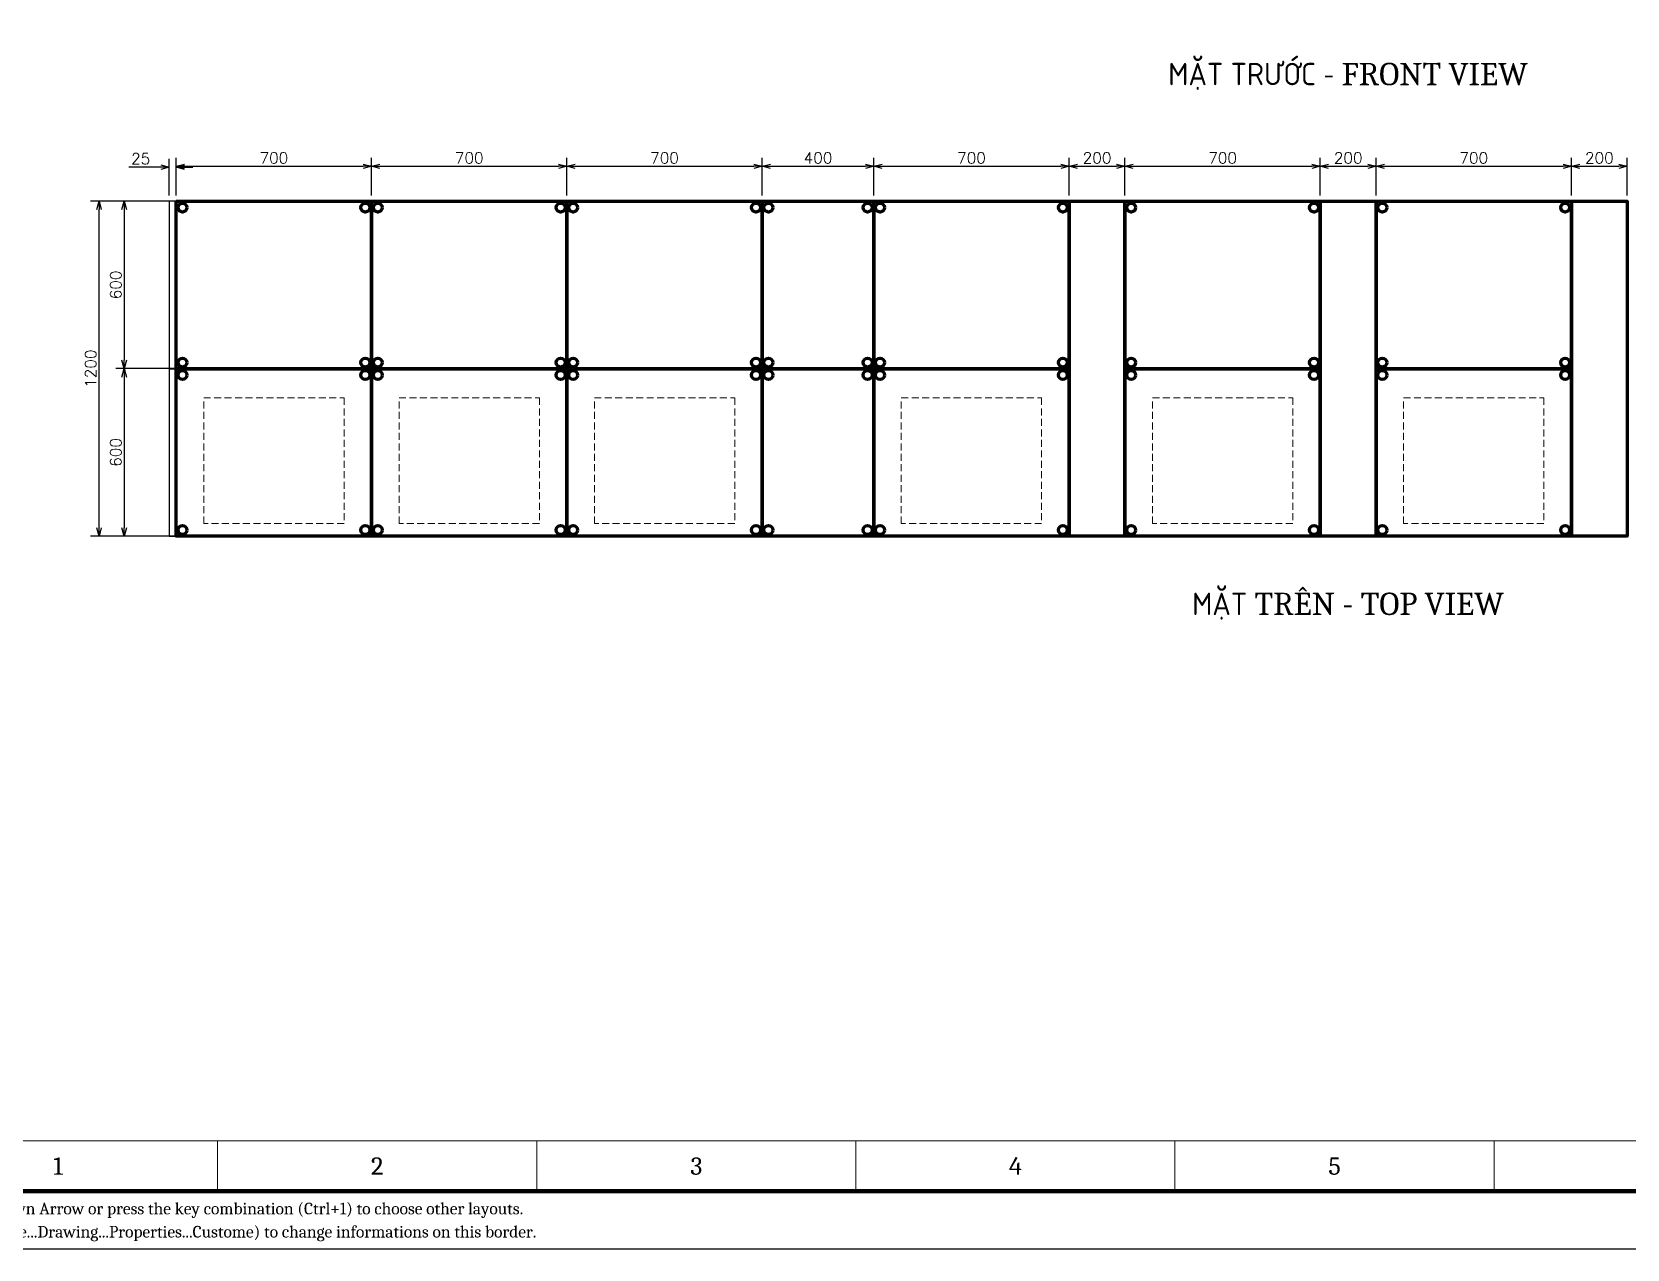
# Model space of a CAD drawing. Header units: millimetres. Extents: x -116965 to 323937, y 291661 to 566926.
# Drawn here: x -49848 to -44132, y 323790 to 328149 of the extents above; entities that cross this region are included whole.
import ezdxf
from ezdxf.enums import TextEntityAlignment as Align

# ---------------------------------------------------------------- set-up
doc = ezdxf.new("R2010")
doc.units = ezdxf.units.MM
doc.header["$PDMODE"] = 35
doc.linetypes.add('HIDDEN', pattern=[0.375, 0.25, -0.125])
doc.layers.get('0').update_dxf_attribs({"lineweight": 18})
doc.layers.add('AM_5', color=3, linetype='Continuous', lineweight=25)
doc.layers.add('C00-00-00', color=7, linetype='Continuous')
doc.styles.add('hwBorder', font='Cambria.ttf')
doc.styles.add('hwTech', font='Cambria.ttf')
doc.styles.add('{18b73a54-fa43-428c-adcb-c1c7bbdf2c84}', font='Simplex.shx')
doc.dimstyles.new('kich thuoc$0', dxfattribs={"dimscale": 2, "dimtxt": 20, "dimasz": 16, "dimexe": 15, "dimexo": 10, "dimgap": 5, "dimtad": 1, "dimdec": 0, "dimzin": 0, "dimdsep": 46, "dimtxsty": '{18b73a54-fa43-428c-adcb-c1c7bbdf2c84}', "dimblk": 'OPEN30', "dimcen": 0.09, "dimclrd": 3, "dimclre": 3, "dimclrt": 3, "dimadec": 0, "dimazin": 0, "dimtfac": 1, "dimtdec": 0, "dimtofl": 0, "dimtmove": 0, "dimatfit": 3, "dimldrblk": 'OPEN30', "dimfxl": 1, "dimtolj": 1, "dimtzin": 0, "dimarcsym": 0})

# ---------------------------------------------------------------- blocks, each defined once
blk = doc.blocks.new('*U1980')
at = {"color": 5}
for p, q in [((37.57, 5), (37.57, 9.34)), ((65.14, 5), (65.14, 9.34)), ((92.7, 5), (92.7, 9.34)), ((120.27, 5), (120.27, 9.34)), ((147.84, 5), (147.84, 9.34))]:
    blk.add_line(p, q, dxfattribs=at)
at = {"color": 5, "const_width": 0.35}
blk.add_lwpolyline([(10, 198.62), (285.68, 198.62), (285.68, 5), (10, 5)], close=True, dxfattribs=at)
at = {"color": 5}
blk.add_lwpolyline([(14.34, 194.28), (281.34, 194.28), (281.34, 9.34), (14.34, 9.34)], close=True, dxfattribs=at)
at = {"layer": 'Defpoints', "color": 4}
blk.add_lwpolyline([(0, 203.62), (290.68, 203.62), (290.68, 0), (0, 0)], close=True, dxfattribs=at)
at = {"color": 253, "style": 'hwBorder'}
for s, p in [('1', (23.78, 7.17)), ('2', (51.35, 7.17)), ('3', (78.92, 7.17)), ('4', (106.49, 7.17)), ('5', (134.06, 7.17))]:
    blk.add_text(s, height=1.5, dxfattribs=at).set_placement(p, align=Align.MIDDLE_CENTER)
at = {"color": 6, "style": 'hwBorder', "flags": 8}
for tag, p in [("DWG'SNAME", (266.34, 59)), ("DWG'SCODE2", (266.34, 51.05))]:
    blk.add_attdef(tag, text='', height=1.5, dxfattribs=at).set_placement(p, align=Align.MIDDLE_CENTER)
at = {"color": 253, "style": 'hwBorder', "flags": 8}
for tag, p in [('REV_0', (253.34, 43.79)), ('REV_MODIFY0', (264.34, 44.1)), ('REV_DATE0', (277.34, 44.1)), ('REV_1', (253.34, 40.48)), ('REV_MODIFY1', (264.34, 40.79)), ('REV_DATE1', (277.34, 40.79)), ('REV_2', (253.34, 37.17)), ('REV_MODIFY2', (264.34, 37.48)), ('REV_DATE2', (277.34, 37.48)), ('REV_MODIFY3', (264.34, 34.17)), ('REV_DATE3', (277.34, 34.17)), ('REV_3', (253.34, 33.86)), ('REV_4', (253.34, 30.55)), ('REV_MODIFY4', (264.34, 30.86)), ('REV_DATE4', (277.34, 30.86))]:
    blk.add_attdef(tag, text='', height=1, dxfattribs=at).set_placement(p, align=Align.MIDDLE_CENTER)
at = {"color": 6, "style": 'hwBorder', "flags": 8}
for tag, p in [('TOLERANCE', (261.54, 27.22)), ('PAGE', (259.34, 15.3))]:
    blk.add_attdef(tag, text='', height=1.5, dxfattribs=at).set_placement(p, align=Align.MIDDLE_LEFT)
at = {"layer": 'Defpoints', "color": 253, "style": 'hwBorder'}
for s, p in [('- click Down Arrow or press the key combination (Ctrl+1) to choose other layouts.', (14.23, 3.5)), ('- click (File...Drawing...Properties...Custome) to change informations on this border.', (14.23, 1.5))]:
    blk.add_text(s, height=1, dxfattribs=at).set_placement(p, align=Align.MIDDLE_LEFT)
blk = doc.blocks.new('_Open30')
at = {"color": 0, "linetype": 'ByBlock', "lineweight": -2}
for p, q in [((-1, 0.27), (0, 0)), ((0, 0), (-1, -0.27)), ((0, 0), (-1, 0))]:
    blk.add_line(p, q, dxfattribs=at)
blk = doc.blocks.new('*D1829')
at = {"layer": 'AM_5', "color": 3, "lineweight": -2, "transparency": 16777216}
for p, q in [((-49331.2, 327562.6), (-49331.2, 327697.5)), ((-48631.2, 327562.6), (-48631.2, 327697.5)), ((-49301.2, 327667.5), (-48661.2, 327667.5))]:
    blk.add_line(p, q, dxfattribs=at)
at = {"layer": 'Defpoints', "color": 0, "lineweight": -3, "transparency": 16777216}
for p in [(-48631.2, 327667.5), (-49331.2, 327542.6), (-48631.2, 327542.6)]:
    blk.add_point(p, dxfattribs=at)
at = {"layer": 'AM_5', "color": 3, "lineweight": -2, "transparency": 16777216, "xscale": 30, "yscale": 30, "zscale": 30, "rotation": 180}
blk.add_blockref('_Open30', (-49331.2, 327667.5), dxfattribs=at)
at = {"layer": 'AM_5', "color": 3, "lineweight": -2, "transparency": 16777216, "xscale": 30, "yscale": 30, "zscale": 30}
blk.add_blockref('_Open30', (-48631.2, 327667.5), dxfattribs=at)
at = {"layer": 'AM_5', "color": 3, "transparency": 16777216, "insert": (-48981.2, 327697.5), "char_height": 40, "attachment_point": 5, "style": '{18b73a54-fa43-428c-adcb-c1c7bbdf2c84}'}
blk.add_mtext('\\A1;700', dxfattribs=at)
blk = doc.blocks.new('*D1825')
at = {"layer": 'AM_5', "color": 3, "lineweight": -2, "transparency": 16777216}
for p, q in [((-49351.7, 326942.8), (-49547.8, 326942.8)), ((-49517.8, 326912.8), (-49517.8, 326372.8)), ((-49351.7, 326342.8), (-49547.8, 326342.8))]:
    blk.add_line(p, q, dxfattribs=at)
at = {"layer": 'Defpoints', "color": 0, "lineweight": -3, "transparency": 16777216}
for p in [(-49331.7, 326942.8), (-49517.8, 326342.8), (-49331.7, 326342.8)]:
    blk.add_point(p, dxfattribs=at)
at = {"layer": 'AM_5', "color": 3, "lineweight": -2, "transparency": 16777216, "xscale": 30, "yscale": 30, "zscale": 30}
for p, rotation in [((-49517.8, 326942.8), 90), ((-49517.8, 326342.8), 270)]:
    blk.add_blockref('_Open30', p, dxfattribs=dict(at, rotation=rotation))
at = {"layer": 'AM_5', "color": 3, "transparency": 16777216, "insert": (-49547.8, 326642.8), "char_height": 40, "attachment_point": 5, "rotation": 90, "style": '{18b73a54-fa43-428c-adcb-c1c7bbdf2c84}'}
blk.add_mtext('600', dxfattribs=at)
blk = doc.blocks.new('*D1826')
at = {"layer": 'AM_5', "color": 3, "lineweight": -2, "transparency": 16777216}
for p, q in [((-49278.5, 327542.8), (-49637.8, 327542.8)), ((-49607.8, 326372.8), (-49607.8, 327512.8)), ((-49301.6, 326342.8), (-49637.8, 326342.8))]:
    blk.add_line(p, q, dxfattribs=at)
at = {"layer": 'Defpoints', "color": 0, "lineweight": -3, "transparency": 16777216}
for p in [(-49607.8, 327542.8), (-49258.5, 327542.8), (-49281.6, 326342.8)]:
    blk.add_point(p, dxfattribs=at)
at = {"layer": 'AM_5', "color": 3, "lineweight": -2, "transparency": 16777216, "xscale": 30, "yscale": 30, "zscale": 30}
for p, rotation in [((-49607.8, 327542.8), 90), ((-49607.8, 326342.8), 270)]:
    blk.add_blockref('_Open30', p, dxfattribs=dict(at, rotation=rotation))
at = {"layer": 'AM_5', "color": 3, "transparency": 16777216, "insert": (-49637.8, 326942.8), "char_height": 40, "attachment_point": 5, "rotation": 90, "style": '{18b73a54-fa43-428c-adcb-c1c7bbdf2c84}'}
blk.add_mtext('1200', dxfattribs=at)
blk = doc.blocks.new('*D1827')
at = {"layer": 'AM_5', "color": 3, "lineweight": -2, "transparency": 16777216}
for p, q in [((-49386.2, 327664.7), (-49501, 327664.7)), ((-49356.2, 327562.8), (-49356.2, 327694.7)), ((-49331.2, 327562.8), (-49331.2, 327694.7)), ((-49301.2, 327664.7), (-49271.2, 327664.7))]:
    blk.add_line(p, q, dxfattribs=at)
at = {"layer": 'Defpoints', "color": 0, "lineweight": -3, "transparency": 16777216}
for p in [(-49356.2, 327664.7), (-49356.2, 327542.8), (-49331.2, 327542.8)]:
    blk.add_point(p, dxfattribs=at)
at = {"layer": 'AM_5', "color": 3, "lineweight": -2, "transparency": 16777216, "xscale": 30, "yscale": 30, "zscale": 30}
blk.add_blockref('_Open30', (-49356.2, 327664.7), dxfattribs=at)
at = {"layer": 'AM_5', "color": 3, "lineweight": -2, "transparency": 16777216, "xscale": 30, "yscale": 30, "zscale": 30, "rotation": 180}
blk.add_blockref('_Open30', (-49331.2, 327664.7), dxfattribs=at)
at = {"layer": 'AM_5', "color": 3, "transparency": 16777216, "insert": (-49458.6, 327694.7), "char_height": 40, "attachment_point": 5, "style": '{18b73a54-fa43-428c-adcb-c1c7bbdf2c84}'}
blk.add_mtext('25', dxfattribs=at)
blk = doc.blocks.new('*D1828')
at = {"layer": 'AM_5', "color": 3, "lineweight": -2, "transparency": 16777216}
for p, q in [((-49336.2, 327542.8), (-49547.8, 327542.8)), ((-49517.8, 327512.8), (-49517.8, 326972.8)), ((-49315.7, 326942.8), (-49547.8, 326942.8))]:
    blk.add_line(p, q, dxfattribs=at)
at = {"layer": 'Defpoints', "color": 0, "lineweight": -3, "transparency": 16777216}
for p in [(-49316.2, 327542.8), (-49517.8, 326942.8), (-49295.7, 326942.8)]:
    blk.add_point(p, dxfattribs=at)
at = {"layer": 'AM_5', "color": 3, "lineweight": -2, "transparency": 16777216, "xscale": 30, "yscale": 30, "zscale": 30}
for p, rotation in [((-49517.8, 327542.8), 90), ((-49517.8, 326942.8), 270)]:
    blk.add_blockref('_Open30', p, dxfattribs=dict(at, rotation=rotation))
at = {"layer": 'AM_5', "color": 3, "transparency": 16777216, "insert": (-49547.8, 327242.8), "char_height": 40, "attachment_point": 5, "rotation": 90, "style": '{18b73a54-fa43-428c-adcb-c1c7bbdf2c84}'}
blk.add_mtext('600', dxfattribs=at)
blk = doc.blocks.new('*D1830')
at = {"layer": 'AM_5', "color": 3, "lineweight": -2, "transparency": 16777216}
for p, q in [((-48631.3, 327562.6), (-48631.3, 327697.5)), ((-47931.3, 327562.6), (-47931.3, 327697.5)), ((-48601.3, 327667.5), (-47961.3, 327667.5))]:
    blk.add_line(p, q, dxfattribs=at)
at = {"layer": 'Defpoints', "color": 0, "lineweight": -3, "transparency": 16777216}
for p in [(-47931.3, 327667.5), (-48631.3, 327542.6), (-47931.3, 327542.6)]:
    blk.add_point(p, dxfattribs=at)
at = {"layer": 'AM_5', "color": 3, "lineweight": -2, "transparency": 16777216, "xscale": 30, "yscale": 30, "zscale": 30, "rotation": 180}
blk.add_blockref('_Open30', (-48631.3, 327667.5), dxfattribs=at)
at = {"layer": 'AM_5', "color": 3, "lineweight": -2, "transparency": 16777216, "xscale": 30, "yscale": 30, "zscale": 30}
blk.add_blockref('_Open30', (-47931.3, 327667.5), dxfattribs=at)
at = {"layer": 'AM_5', "color": 3, "transparency": 16777216, "insert": (-48281.3, 327697.5), "char_height": 40, "attachment_point": 5, "style": '{18b73a54-fa43-428c-adcb-c1c7bbdf2c84}'}
blk.add_mtext('\\A1;700', dxfattribs=at)
blk = doc.blocks.new('*D1831')
at = {"layer": 'AM_5', "color": 3, "lineweight": -2, "transparency": 16777216}
for p, q in [((-47931.4, 327562.6), (-47931.4, 327697.5)), ((-47231.4, 327562.6), (-47231.4, 327697.5)), ((-47901.4, 327667.5), (-47261.4, 327667.5))]:
    blk.add_line(p, q, dxfattribs=at)
at = {"layer": 'Defpoints', "color": 0, "lineweight": -3, "transparency": 16777216}
for p in [(-47231.4, 327667.5), (-47931.4, 327542.6), (-47231.4, 327542.6)]:
    blk.add_point(p, dxfattribs=at)
at = {"layer": 'AM_5', "color": 3, "lineweight": -2, "transparency": 16777216, "xscale": 30, "yscale": 30, "zscale": 30, "rotation": 180}
blk.add_blockref('_Open30', (-47931.4, 327667.5), dxfattribs=at)
at = {"layer": 'AM_5', "color": 3, "lineweight": -2, "transparency": 16777216, "xscale": 30, "yscale": 30, "zscale": 30}
blk.add_blockref('_Open30', (-47231.4, 327667.5), dxfattribs=at)
at = {"layer": 'AM_5', "color": 3, "transparency": 16777216, "insert": (-47581.4, 327697.5), "char_height": 40, "attachment_point": 5, "style": '{18b73a54-fa43-428c-adcb-c1c7bbdf2c84}'}
blk.add_mtext('\\A1;700', dxfattribs=at)
blk = doc.blocks.new('*D1832')
at = {"layer": 'AM_5', "color": 3, "lineweight": -2, "transparency": 16777216}
for p, q in [((-46831.5, 327562.6), (-46831.5, 327697.5)), ((-46131.5, 327562.6), (-46131.5, 327697.5)), ((-46801.5, 327667.5), (-46161.5, 327667.5))]:
    blk.add_line(p, q, dxfattribs=at)
at = {"layer": 'Defpoints', "color": 0, "lineweight": -3, "transparency": 16777216}
for p in [(-46131.5, 327667.5), (-46831.5, 327542.6), (-46131.5, 327542.6)]:
    blk.add_point(p, dxfattribs=at)
at = {"layer": 'AM_5', "color": 3, "lineweight": -2, "transparency": 16777216, "xscale": 30, "yscale": 30, "zscale": 30, "rotation": 180}
blk.add_blockref('_Open30', (-46831.5, 327667.5), dxfattribs=at)
at = {"layer": 'AM_5', "color": 3, "lineweight": -2, "transparency": 16777216, "xscale": 30, "yscale": 30, "zscale": 30}
blk.add_blockref('_Open30', (-46131.5, 327667.5), dxfattribs=at)
at = {"layer": 'AM_5', "color": 3, "transparency": 16777216, "insert": (-46481.5, 327697.5), "char_height": 40, "attachment_point": 5, "style": '{18b73a54-fa43-428c-adcb-c1c7bbdf2c84}'}
blk.add_mtext('\\A1;700', dxfattribs=at)
blk = doc.blocks.new('*D1833')
at = {"layer": 'AM_5', "color": 3, "lineweight": -2, "transparency": 16777216}
for p, q in [((-45931.7, 327562.6), (-45931.7, 327697.5)), ((-45231.7, 327562.6), (-45231.7, 327697.5)), ((-45901.7, 327667.5), (-45261.7, 327667.5))]:
    blk.add_line(p, q, dxfattribs=at)
at = {"layer": 'Defpoints', "color": 0, "lineweight": -3, "transparency": 16777216}
for p in [(-45231.7, 327667.5), (-45931.7, 327542.6), (-45231.7, 327542.6)]:
    blk.add_point(p, dxfattribs=at)
at = {"layer": 'AM_5', "color": 3, "lineweight": -2, "transparency": 16777216, "xscale": 30, "yscale": 30, "zscale": 30, "rotation": 180}
blk.add_blockref('_Open30', (-45931.7, 327667.5), dxfattribs=at)
at = {"layer": 'AM_5', "color": 3, "lineweight": -2, "transparency": 16777216, "xscale": 30, "yscale": 30, "zscale": 30}
blk.add_blockref('_Open30', (-45231.7, 327667.5), dxfattribs=at)
at = {"layer": 'AM_5', "color": 3, "transparency": 16777216, "insert": (-45581.7, 327697.5), "char_height": 40, "attachment_point": 5, "style": '{18b73a54-fa43-428c-adcb-c1c7bbdf2c84}'}
blk.add_mtext('\\A1;700', dxfattribs=at)
blk = doc.blocks.new('*D1834')
at = {"layer": 'AM_5', "color": 3, "lineweight": -2, "transparency": 16777216}
for p, q in [((-45031.8, 327562.6), (-45031.8, 327697.5)), ((-44331.8, 327562.6), (-44331.8, 327697.5)), ((-45001.8, 327667.5), (-44361.8, 327667.5))]:
    blk.add_line(p, q, dxfattribs=at)
at = {"layer": 'Defpoints', "color": 0, "lineweight": -3, "transparency": 16777216}
for p in [(-44331.8, 327667.5), (-45031.8, 327542.6), (-44331.8, 327542.6)]:
    blk.add_point(p, dxfattribs=at)
at = {"layer": 'AM_5', "color": 3, "lineweight": -2, "transparency": 16777216, "xscale": 30, "yscale": 30, "zscale": 30, "rotation": 180}
blk.add_blockref('_Open30', (-45031.8, 327667.5), dxfattribs=at)
at = {"layer": 'AM_5', "color": 3, "lineweight": -2, "transparency": 16777216, "xscale": 30, "yscale": 30, "zscale": 30}
blk.add_blockref('_Open30', (-44331.8, 327667.5), dxfattribs=at)
at = {"layer": 'AM_5', "color": 3, "transparency": 16777216, "insert": (-44681.8, 327697.5), "char_height": 40, "attachment_point": 5, "style": '{18b73a54-fa43-428c-adcb-c1c7bbdf2c84}'}
blk.add_mtext('\\A1;700', dxfattribs=at)
blk = doc.blocks.new('*D1839')
at = {"layer": 'AM_5', "color": 3, "lineweight": -2, "transparency": 16777216}
for p, q in [((-47231.4, 327562.6), (-47231.4, 327697.5)), ((-46831.4, 327562.6), (-46831.4, 327697.5)), ((-47201.4, 327667.5), (-46861.4, 327667.5))]:
    blk.add_line(p, q, dxfattribs=at)
at = {"layer": 'Defpoints', "color": 0, "lineweight": -3, "transparency": 16777216}
for p in [(-46831.4, 327667.5), (-47231.4, 327542.6), (-46831.4, 327542.6)]:
    blk.add_point(p, dxfattribs=at)
at = {"layer": 'AM_5', "color": 3, "lineweight": -2, "transparency": 16777216, "xscale": 30, "yscale": 30, "zscale": 30, "rotation": 180}
blk.add_blockref('_Open30', (-47231.4, 327667.5), dxfattribs=at)
at = {"layer": 'AM_5', "color": 3, "lineweight": -2, "transparency": 16777216, "xscale": 30, "yscale": 30, "zscale": 30}
blk.add_blockref('_Open30', (-46831.4, 327667.5), dxfattribs=at)
at = {"layer": 'AM_5', "color": 3, "transparency": 16777216, "insert": (-47031.4, 327697.5), "char_height": 40, "attachment_point": 5, "style": '{18b73a54-fa43-428c-adcb-c1c7bbdf2c84}'}
blk.add_mtext('\\A1;400', dxfattribs=at)
blk = doc.blocks.new('*D1840')
at = {"layer": 'AM_5', "color": 3, "lineweight": -2, "transparency": 16777216}
for p, q in [((-46131.5, 327562.6), (-46131.5, 327697.5)), ((-45931.5, 327562.6), (-45931.5, 327697.5)), ((-46101.5, 327667.5), (-45961.5, 327667.5))]:
    blk.add_line(p, q, dxfattribs=at)
at = {"layer": 'Defpoints', "color": 0, "lineweight": -3, "transparency": 16777216}
for p in [(-45931.5, 327667.5), (-46131.5, 327542.6), (-45931.5, 327542.6)]:
    blk.add_point(p, dxfattribs=at)
at = {"layer": 'AM_5', "color": 3, "lineweight": -2, "transparency": 16777216, "xscale": 30, "yscale": 30, "zscale": 30, "rotation": 180}
blk.add_blockref('_Open30', (-46131.5, 327667.5), dxfattribs=at)
at = {"layer": 'AM_5', "color": 3, "lineweight": -2, "transparency": 16777216, "xscale": 30, "yscale": 30, "zscale": 30}
blk.add_blockref('_Open30', (-45931.5, 327667.5), dxfattribs=at)
at = {"layer": 'AM_5', "color": 3, "transparency": 16777216, "insert": (-46031.5, 327697.5), "char_height": 40, "attachment_point": 5, "style": '{18b73a54-fa43-428c-adcb-c1c7bbdf2c84}'}
blk.add_mtext('\\A1;200', dxfattribs=at)
blk = doc.blocks.new('*D1841')
at = {"layer": 'AM_5', "color": 3, "lineweight": -2, "transparency": 16777216}
for p, q in [((-45231.7, 327562.6), (-45231.7, 327697.5)), ((-45031.7, 327562.6), (-45031.7, 327697.5)), ((-45201.7, 327667.5), (-45061.7, 327667.5))]:
    blk.add_line(p, q, dxfattribs=at)
at = {"layer": 'Defpoints', "color": 0, "lineweight": -3, "transparency": 16777216}
for p in [(-45031.7, 327667.5), (-45231.7, 327542.6), (-45031.7, 327542.6)]:
    blk.add_point(p, dxfattribs=at)
at = {"layer": 'AM_5', "color": 3, "lineweight": -2, "transparency": 16777216, "xscale": 30, "yscale": 30, "zscale": 30, "rotation": 180}
blk.add_blockref('_Open30', (-45231.7, 327667.5), dxfattribs=at)
at = {"layer": 'AM_5', "color": 3, "lineweight": -2, "transparency": 16777216, "xscale": 30, "yscale": 30, "zscale": 30}
blk.add_blockref('_Open30', (-45031.7, 327667.5), dxfattribs=at)
at = {"layer": 'AM_5', "color": 3, "transparency": 16777216, "insert": (-45131.7, 327697.5), "char_height": 40, "attachment_point": 5, "style": '{18b73a54-fa43-428c-adcb-c1c7bbdf2c84}'}
blk.add_mtext('\\A1;200', dxfattribs=at)
blk = doc.blocks.new('*D1842')
at = {"layer": 'AM_5', "color": 3, "lineweight": -2, "transparency": 16777216}
for p, q in [((-44331.8, 327562.6), (-44331.8, 327697.5)), ((-44131.8, 327562.6), (-44131.8, 327697.5)), ((-44301.8, 327667.5), (-44161.8, 327667.5))]:
    blk.add_line(p, q, dxfattribs=at)
at = {"layer": 'Defpoints', "color": 0, "lineweight": -3, "transparency": 16777216}
for p in [(-44131.8, 327667.5), (-44331.8, 327542.6), (-44131.8, 327542.6)]:
    blk.add_point(p, dxfattribs=at)
at = {"layer": 'AM_5', "color": 3, "lineweight": -2, "transparency": 16777216, "xscale": 30, "yscale": 30, "zscale": 30, "rotation": 180}
blk.add_blockref('_Open30', (-44331.8, 327667.5), dxfattribs=at)
at = {"layer": 'AM_5', "color": 3, "lineweight": -2, "transparency": 16777216, "xscale": 30, "yscale": 30, "zscale": 30}
blk.add_blockref('_Open30', (-44131.8, 327667.5), dxfattribs=at)
at = {"layer": 'AM_5', "color": 3, "transparency": 16777216, "insert": (-44231.8, 327697.5), "char_height": 40, "attachment_point": 5, "style": '{18b73a54-fa43-428c-adcb-c1c7bbdf2c84}'}
blk.add_mtext('\\A1;200', dxfattribs=at)

msp = doc.modelspace()

# ---------------------------------------------------------------- linework, layer by layer
at = {"lineweight": -3, "ltscale": 5}
for points in [[(-49356.241488, 326942.754707), (-49331.241488, 326942.754707), (-49331.241488, 327542.754707), (-49356.241488, 327542.754707)], [(-49356.741488, 326342.754707), (-49331.741488, 326342.754707), (-49331.241488, 326942.754707), (-49356.241488, 326942.754707)]]:
    msp.add_lwpolyline(points, close=True, dxfattribs=at)
at = {"color": 7, "linetype": 'HIDDEN', "ltscale": 100}
for points in [[(-49232.741488, 326837.754707), (-48729.741488, 326837.754707), (-48729.741488, 326387.754707), (-49232.741488, 326387.754707)], [(-48532.839195, 326837.754707), (-48029.839195, 326837.754707), (-48029.839195, 326387.754707), (-48532.839195, 326387.754707)], [(-47832.936903, 326837.754707), (-47329.936903, 326837.754707), (-47329.936903, 326387.754707), (-47832.936903, 326387.754707)], [(-46733.090447, 326837.754707), (-46230.090447, 326837.754707), (-46230.090447, 326387.754707), (-46733.090447, 326387.754707)], [(-45833.216072, 326837.754707), (-45330.216072, 326837.754707), (-45330.216072, 326387.754707), (-45833.216072, 326387.754707)], [(-44933.341697, 326837.754707), (-44430.341697, 326837.754707), (-44430.341697, 326387.754707), (-44933.341697, 326387.754707)]]:
    msp.add_lwpolyline(points, close=True, dxfattribs=at)
at = {"layer": 'C00-00-00', "lineweight": 100}
for points in [[(-49331.192633, 327542.254707), (-48631.290343, 327542.254707), (-48631.290343, 326942.310538), (-49331.192633, 326942.310538)], [(-48631.290343, 327542.254707), (-47931.388048, 327542.254707), (-47931.388048, 326942.310538), (-48631.290343, 326942.310538)], [(-47931.388048, 327542.254707), (-47231.485758, 327542.254707), (-47231.485758, 326942.310538), (-47931.388048, 326942.310538)], [(-47231.485758, 327542.254707), (-46831.541593, 327542.254707), (-46831.541593, 326942.310538), (-47231.485758, 326942.310538)], [(-46831.541593, 327542.254707), (-46131.639302, 327542.254707), (-46131.639302, 326942.310538), (-46831.541593, 326942.310538)], [(-46131.639302, 327542.254707), (-45931.667218, 327542.254707), (-45931.667218, 326342.394288), (-46131.639302, 326342.394288)], [(-45931.667218, 327542.254707), (-45231.764927, 327542.254707), (-45231.764927, 326942.310538), (-45931.667218, 326942.310538)], [(-45231.764927, 327542.254707), (-45031.792843, 327542.254707), (-45031.792843, 326342.394288), (-45231.764927, 326342.394288)], [(-45031.792843, 327542.254707), (-44331.890552, 327542.254707), (-44331.890552, 326942.310538), (-45031.792843, 326942.310538)], [(-44331.890552, 327542.254707), (-44131.918468, 327542.254707), (-44131.918468, 326342.394288), (-44331.890552, 326342.394288)], [(-49331.192633, 326942.310538), (-48631.290343, 326942.310538), (-48631.290343, 326342.394288), (-49331.192633, 326342.394288)], [(-48631.290343, 326942.310538), (-47931.388048, 326942.310538), (-47931.388048, 326342.394288), (-48631.290343, 326342.394288)], [(-47931.388048, 326942.310538), (-47231.485758, 326942.310538), (-47231.485758, 326342.394288), (-47931.388048, 326342.394288)], [(-47231.485758, 326942.310538), (-46831.541593, 326942.310538), (-46831.541593, 326342.394288), (-47231.485758, 326342.394288)], [(-46831.541593, 326942.310538), (-46131.639302, 326942.310538), (-46131.639302, 326342.394288), (-46831.541593, 326342.394288)], [(-45931.667218, 326942.310538), (-45231.764927, 326942.310538), (-45231.764927, 326342.394288), (-45931.667218, 326342.394288)], [(-45031.792843, 326942.310538), (-44331.890552, 326942.310538), (-44331.890552, 326342.394288), (-45031.792843, 326342.394288)]]:
    msp.add_lwpolyline(points, close=True, dxfattribs=at)
for centre in [(-49308.794428, 327519.856499), (-48653.688547, 327519.856499), (-48608.892134, 327519.856499), (-47953.786257, 327519.856499), (-47908.989844, 327519.856499), (-47253.883963, 327519.856499), (-47209.087553, 327519.856499), (-46853.939797, 327519.856499), (-46809.143388, 327519.856499), (-46154.037507, 327519.856499), (-45909.269013, 327519.856499), (-45254.163132, 327519.856499), (-45009.394638, 327519.856499), (-44354.288757, 327519.856499), (-49308.794428, 326964.708747), (-48653.688547, 326964.708747), (-48608.892134, 326964.708747), (-47953.786257, 326964.708747), (-47908.989844, 326964.708747), (-47253.883963, 326964.708747), (-47209.087553, 326964.708747), (-46853.939797, 326964.708747), (-46809.143388, 326964.708747), (-46154.037507, 326964.708747), (-45909.269013, 326964.708747), (-45254.163132, 326964.708747), (-45009.394638, 326964.708747), (-44354.288757, 326964.708747), (-49308.794428, 326919.912333), (-48653.688547, 326919.912333), (-48608.892134, 326919.912333), (-47953.786257, 326919.912333), (-47908.989844, 326919.912333), (-47253.883963, 326919.912333), (-47209.087553, 326919.912333), (-46853.939797, 326919.912333), (-46809.143388, 326919.912333), (-46154.037507, 326919.912333), (-45909.269013, 326919.912333), (-45254.163132, 326919.912333), (-45009.394638, 326919.912333), (-44354.288757, 326919.912333), (-49308.794428, 326364.792497), (-48653.688547, 326364.792497), (-48608.892134, 326364.792497), (-47953.786257, 326364.792497), (-47908.989844, 326364.792497), (-47253.883963, 326364.792497), (-47209.087553, 326364.792497), (-46853.939797, 326364.792497), (-46809.143388, 326364.792497), (-46154.037507, 326364.792497), (-45909.269013, 326364.792497), (-45254.163132, 326364.792497), (-45009.394638, 326364.792497), (-44354.288757, 326364.792497)]:
    msp.add_circle(centre, 15.997765, dxfattribs=at)

# ---------------------------------------------------------------- block references
at = {"ltscale": 5, "xscale": 41.47693088945395, "yscale": 41.47693088945395, "zscale": 41.47693088945395}
msp.add_blockref('*U1980', (-50740.951789, 323789.550121), dxfattribs=at)

# ---------------------------------------------------------------- texts
at = {"lineweight": -3, "ltscale": 5, "char_height": 80, "attachment_point": 5, "style": 'hwTech'}
for s, insert in [('MẶT TRƯỚC - FRONT VIEW', (-45132.337221, 327989.556236)), ('MẶT TRÊN - TOP VIEW', (-45132.337221, 326092.087207))]:
    msp.add_mtext_dynamic_manual_height_columns(s, width=4248.15409148, gutter_width=40, heights=[0], dxfattribs=dict(at, insert=insert))

# ---------------------------------------------------------------- dimensions: what is measured, and where the dimension line sits
at = {"layer": 'AM_5'}
for base, p1, p2, override, picture, middle in [((-49356.241488, 327664.696344), (-49331.241488, 327542.754707), (-49356.241488, 327542.754707), {"dimasz": 15, "dimtp": 0.1, "dimtm": 0.1, "dimtfac": 0.71, "dimtdec": 3, "dimtolj": 0, "dimtzin": 8}, '*D1827', (-49458.62244, 327694.696344)), ((-48631.192635, 327667.485621), (-49331.192551, 327542.561788), (-48631.192635, 327542.561788), {"dimasz": 15, "dimtdec": 4}, '*D1829', (-48981.192593, 327697.485621)), ((-47931.290343, 327667.485621), (-48631.290259, 327542.561788), (-47931.290343, 327542.561788), {"dimasz": 15, "dimtdec": 4}, '*D1830', (-48281.290301, 327697.485621)), ((-47231.38805, 327667.485621), (-47931.387966, 327542.561788), (-47231.38805, 327542.561788), {"dimasz": 15, "dimtdec": 4}, '*D1831', (-47581.388008, 327697.485621)), ((-46831.38805, 327667.485621), (-47231.387966, 327542.561788), (-46831.38805, 327542.561788), {"dimasz": 15, "dimtdec": 4}, '*D1839', (-47031.388008, 327697.485621)), ((-46131.541594, 327667.485621), (-46831.541511, 327542.561788), (-46131.541594, 327542.561788), {"dimasz": 15, "dimtdec": 4}, '*D1832', (-46481.541553, 327697.485621)), ((-45931.541594, 327667.485621), (-46131.541511, 327542.561788), (-45931.541594, 327542.561788), {"dimasz": 15, "dimtdec": 4}, '*D1840', (-46031.541553, 327697.485621)), ((-45231.667219, 327667.485621), (-45931.667136, 327542.561788), (-45231.667219, 327542.561788), {"dimasz": 15, "dimtdec": 4}, '*D1833', (-45581.667178, 327697.485621)), ((-45031.667219, 327667.485621), (-45231.667136, 327542.561788), (-45031.667219, 327542.561788), {"dimasz": 15, "dimtdec": 4}, '*D1841', (-45131.667178, 327697.485621)), ((-44331.792844, 327667.485621), (-45031.792761, 327542.561788), (-44331.792844, 327542.561788), {"dimasz": 15, "dimtdec": 4}, '*D1834', (-44681.792803, 327697.485621)), ((-44131.792844, 327667.485621), (-44331.792761, 327542.561788), (-44131.792844, 327542.561788), {"dimasz": 15, "dimtdec": 4}, '*D1842', (-44231.792803, 327697.485621))]:
    dim = msp.add_linear_dim(base=base, p1=p1, p2=p2, dimstyle='kich thuoc$0', override=override, dxfattribs=at)
    dim.commit()
    dim.dimension.update_dxf_attribs({"geometry": picture, "text_midpoint": middle})
for base, p1, p2, picture, middle in [((-49607.801664, 327542.754707), (-49281.574193, 326342.754707), (-49258.454348, 327542.754707), '*D1826', (-49637.801664, 326942.754707)), ((-49517.760495, 326942.754707), (-49316.241488, 327542.754707), (-49295.741707, 326942.754707), '*D1828', (-49547.760495, 327242.754707)), ((-49517.760495, 326342.754707), (-49331.741488, 326942.754707), (-49331.741488, 326342.754707), '*D1825', (-49547.760495, 326642.754707))]:
    dim = msp.add_linear_dim(base=base, p1=p1, p2=p2, angle=90, dimstyle='kich thuoc$0', override={"dimasz": 15, "dimtp": 0.1, "dimtm": 0.1, "dimtfac": 0.71, "dimtdec": 3, "dimtolj": 0, "dimtzin": 8}, dxfattribs=at)
    dim.commit()
    dim.dimension.update_dxf_attribs({"geometry": picture, "text_midpoint": middle})

doc.saveas('drawing.dxf')
